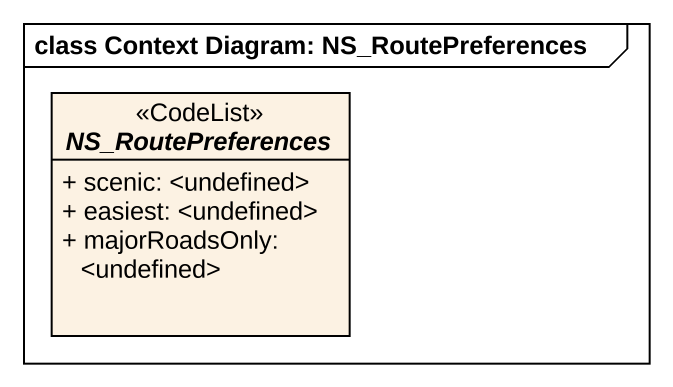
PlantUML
@startuml
mainframe class Context Diagram: NS_RoutePreferences
hide circle
hide empty members
skinparam classAttributeIconSize 0
abstract class NS_RoutePreferences <<CodeList>> {
  + scenic: <undefined>
  + easiest: <undefined>
  + majorRoadsOnly: <undefined>
}
@enduml
